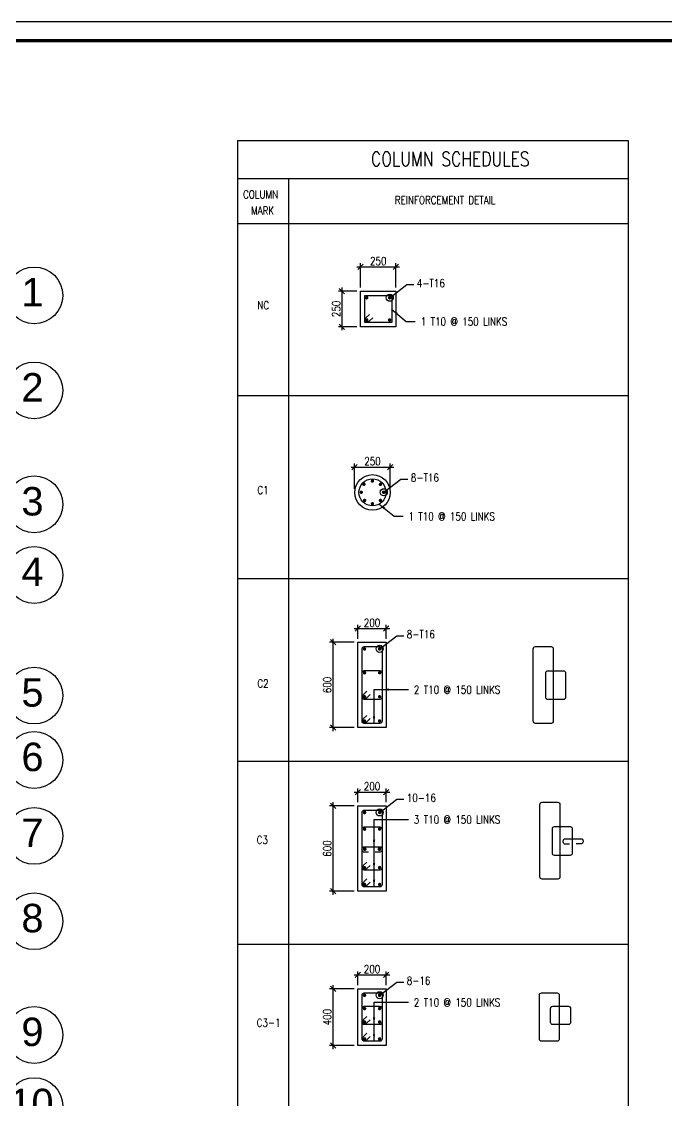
# Model space of a CAD drawing. Header units: metres. Extents: x 503482 to 1007323, y 2781056 to 5562345.
# Drawn here: x 503675.07 to 503688.66, y 2781090.11 to 2781112.87 of the extents above; entities that cross this region are included whole.
import ezdxf

# ---------------------------------------------------------------- set-up
doc = ezdxf.new("R2010")
doc.units = ezdxf.units.M
doc.header["$LTSCALE"] = 10
doc.header["$MEASUREMENT"] = 0
doc.header["$PDMODE"] = 3
doc.layers.get('0').update_dxf_attribs({"linetype": 'CONTINUOUS'})
doc.layers.get('DEFPOINTS').update_dxf_attribs({"linetype": 'CONTINUOUS'})
for name, color, linetype in [('1-TEXT', 3, 'CONTINUOUS'), ('3-REINFORCEMENT', 4, 'CONTINUOUS'), ('A-TEXT', 2, 'CONTINUOUS'), ('G-DIM', 1, 'CONTINUOUS'), ('G-LEADER', 1, 'CONTINUOUS'), ('G-TEXT', 3, 'CONTINUOUS'), ('M.TITLE BLOCK', 7, 'CONTINUOUS'), ('S-COL-NAME', 4, 'CONTINUOUS'), ('S-REINFORCEMENT', 4, 'CONTINUOUS'), ('S-SECTIONS', 2, 'CONTINUOUS'), ('TABLE-BORD', 2, 'CONTINUOUS')]:
    doc.layers.add(name, color=color, linetype=linetype)
doc.layers.add('S-TIE BEAM', color=3, linetype='CONTINUOUS', lineweight=25)
doc.layers.add('TEXT 2', color=2, linetype='CONTINUOUS', lineweight=25)
doc.styles.add('ANWAR', font='arial.ttf')
doc.styles.add('ROMANS', font='ROMANS.SHX', dxfattribs={"width": 0.8, "height": 0.25})
doc.dimstyles.new('DIM-25', dxfattribs={"dimscale": 0.25, "dimtxt": 225, "dimasz": 150, "dimexe": 100, "dimexo": 100, "dimgap": 50, "dimtad": 1, "dimdec": 1, "dimzin": 9, "dimdsep": 46, "dimtxsty": 'ROMANS', "dimblk1": 'OBLIQUE', "dimblk2": 'OBLIQUE', "dimsah": 1, "dimcen": 100, "dimdle": 100, "dimclrd": 256, "dimclre": 256, "dimclrt": 3, "dimadec": 0, "dimazin": 0, "dimtfac": 1, "dimtdec": 1, "dimtofl": 0, "dimtmove": 2, "dimatfit": 3, "dimldrblk": 'OBLIQUE', "dimfxl": 1, "dimtolj": 1, "dimtzin": 0, "dimlwd": -1, "dimlwe": -1, "dimarcsym": 0})
doc.dimstyles.new('DOTBLANKED-25', dxfattribs={"dimscale": 0.25, "dimtxt": 225, "dimasz": 200, "dimexe": 100, "dimexo": 100, "dimgap": 50, "dimtad": 1, "dimdec": 0, "dimzin": 0, "dimdsep": 46, "dimtxsty": 'ROMANS', "dimblk1": 'DOTBLANK', "dimblk2": 'DOTBLANK', "dimsah": 1, "dimcen": 100, "dimdle": 100, "dimclrd": 256, "dimclre": 256, "dimclrt": 3, "dimadec": 0, "dimazin": 0, "dimtfac": 1, "dimtdec": 0, "dimtofl": 0, "dimtmove": 2, "dimatfit": 3, "dimldrblk": 'DOTBLANK', "dimfxl": 1, "dimtolj": 1, "dimtzin": 0, "dimlwd": -1, "dimlwe": -1, "dimarcsym": 0})
doc.dimstyles.new('LEADER-25', dxfattribs={"dimscale": 0.25, "dimtxt": 225, "dimasz": 200, "dimexe": 100, "dimexo": 100, "dimgap": 50, "dimtad": 1, "dimdec": 0, "dimzin": 0, "dimdsep": 46, "dimtxsty": 'ROMANS', "dimcen": 100, "dimdle": 100, "dimclrd": 256, "dimclre": 256, "dimclrt": 3, "dimadec": 0, "dimazin": 0, "dimtfac": 1, "dimtdec": 0, "dimtofl": 0, "dimtmove": 2, "dimatfit": 3, "dimfxl": 1, "dimtolj": 1, "dimtzin": 0, "dimlwd": -1, "dimlwe": -1, "dimarcsym": 0})

# ---------------------------------------------------------------- blocks, each defined once
blk = doc.blocks.new('A$C9677af75')
at = {"color": 252}
for centre in [(3.452, -0.3), (3.452, -2.305), (3.452, -4.708), (3.452, -6.198), (3.452, -8.741), (3.452, -10.1), (3.452, -11.7), (3.452, -13.5), (3.452, -15.9), (3.452, -17.4)]:
    blk.add_circle(centre, 0.599, dxfattribs=at)
at = {"layer": 'A-TEXT', "style": 'ANWAR'}
for s, p in [('1', (3.181, -0.533)), ('2', (3.181, -2.539)), ('3', (3.181, -4.942)), ('4', (3.181, -6.432)), ('5', (3.181, -8.975)), ('6', (3.181, -10.334)), ('7', (3.181, -11.934)), ('8', (3.181, -13.734)), ('9', (3.181, -16.134)), ('10', (2.927, -17.634))]:
    blk.add_text(s, height=0.6, dxfattribs=at).set_placement(p)
blk = doc.blocks.new('_Oblique')
at = {"color": 0, "linetype": 'ByBlock', "lineweight": -2}
blk.add_line((-0.5, -0.5), (0.5, 0.5), dxfattribs=at)
blk = doc.blocks.new('*D810')
at = {"layer": 'DEFPOINTS', "color": 0, "transparency": 16777216}
for p in [(512703.8, 226693.8), (512503.8, 226597), (512703.8, 226597)]:
    blk.add_point(p, dxfattribs=at)
at = {"layer": 'G-DIM', "transparency": 16777216}
for p, q in [((512478.8, 226693.8), (512728.8, 226693.8)), ((512503.8, 226622), (512503.8, 226718.8)), ((512703.8, 226622), (512703.8, 226718.8))]:
    blk.add_line(p, q, dxfattribs=at)
at = {"layer": 'G-DIM', "transparency": 16777216, "xscale": 37.5, "yscale": 37.5, "zscale": 37.5, "rotation": 180}
blk.add_blockref('_Oblique', (512503.8, 226693.8), dxfattribs=at)
at = {"layer": 'G-DIM', "transparency": 16777216, "xscale": 37.5, "yscale": 37.5, "zscale": 37.5}
blk.add_blockref('_Oblique', (512703.8, 226693.8), dxfattribs=at)
at = {"layer": 'G-DIM', "color": 3, "transparency": 16777216, "insert": (512603.8, 226734.5), "char_height": 56.25, "attachment_point": 5, "style": 'ROMANS'}
blk.add_mtext('\\A1;200', dxfattribs=at)
blk = doc.blocks.new('*D811')
at = {"layer": 'DEFPOINTS', "color": 0, "transparency": 16777216}
for p in [(512329.7, 226597), (512503.8, 226597), (512503.8, 225997)]:
    blk.add_point(p, dxfattribs=at)
at = {"layer": 'G-DIM', "transparency": 16777216}
for p, q in [((512478.8, 226597), (512304.7, 226597)), ((512329.7, 225972), (512329.7, 226622)), ((512478.8, 225997), (512304.7, 225997))]:
    blk.add_line(p, q, dxfattribs=at)
at = {"layer": 'G-DIM', "transparency": 16777216, "xscale": 37.5, "yscale": 37.5, "zscale": 37.5}
for p, rotation in [((512329.7, 226597), 90), ((512329.7, 225997), 270)]:
    blk.add_blockref('_Oblique', p, dxfattribs=dict(at, rotation=rotation))
at = {"layer": 'G-DIM', "color": 3, "transparency": 16777216, "insert": (512289.1, 226297), "char_height": 56.25, "attachment_point": 5, "rotation": 90, "style": 'ROMANS'}
blk.add_mtext('\\A1;600', dxfattribs=at)
blk = doc.blocks.new('_DOTBLANK')
at = {"color": 0, "linetype": 'ByBlock'}
blk.add_line((-0.5, 0), (-1, 0), dxfattribs=at)
blk.add_circle((0, 0), 0.5, dxfattribs=at)
blk = doc.blocks.new('*D812')
at = {"layer": 'DEFPOINTS', "color": 0, "transparency": 16777216}
for p in [(512703.8, 225543.8), (512503.8, 225447), (512703.8, 225447)]:
    blk.add_point(p, dxfattribs=at)
at = {"layer": 'G-DIM', "transparency": 16777216}
for p, q in [((512478.8, 225543.8), (512728.8, 225543.8)), ((512503.8, 225472), (512503.8, 225568.8)), ((512703.8, 225472), (512703.8, 225568.8))]:
    blk.add_line(p, q, dxfattribs=at)
at = {"layer": 'G-DIM', "transparency": 16777216, "xscale": 37.5, "yscale": 37.5, "zscale": 37.5, "rotation": 180}
blk.add_blockref('_Oblique', (512503.8, 225543.8), dxfattribs=at)
at = {"layer": 'G-DIM', "transparency": 16777216, "xscale": 37.5, "yscale": 37.5, "zscale": 37.5}
blk.add_blockref('_Oblique', (512703.8, 225543.8), dxfattribs=at)
at = {"layer": 'G-DIM', "color": 3, "transparency": 16777216, "insert": (512603.8, 225584.5), "char_height": 56.25, "attachment_point": 5, "style": 'ROMANS'}
blk.add_mtext('\\A1;200', dxfattribs=at)
blk = doc.blocks.new('*D813')
at = {"layer": 'DEFPOINTS', "color": 0, "transparency": 16777216}
for p in [(512329.7, 225447), (512503.8, 225447), (512503.8, 224847)]:
    blk.add_point(p, dxfattribs=at)
at = {"layer": 'G-DIM', "transparency": 16777216}
for p, q in [((512478.8, 225447), (512304.7, 225447)), ((512329.7, 224822), (512329.7, 225472)), ((512478.8, 224847), (512304.7, 224847))]:
    blk.add_line(p, q, dxfattribs=at)
at = {"layer": 'G-DIM', "transparency": 16777216, "xscale": 37.5, "yscale": 37.5, "zscale": 37.5}
for p, rotation in [((512329.7, 225447), 90), ((512329.7, 224847), 270)]:
    blk.add_blockref('_Oblique', p, dxfattribs=dict(at, rotation=rotation))
at = {"layer": 'G-DIM', "color": 3, "transparency": 16777216, "insert": (512289.1, 225147), "char_height": 56.25, "attachment_point": 5, "rotation": 90, "style": 'ROMANS'}
blk.add_mtext('\\A1;600', dxfattribs=at)
blk = doc.blocks.new('*D814')
at = {"layer": 'DEFPOINTS', "color": 0, "transparency": 16777216}
for p in [(512731.5, 227829.2), (512481.5, 227650.6), (512731.5, 227650.6)]:
    blk.add_point(p, dxfattribs=at)
at = {"layer": 'G-DIM', "transparency": 16777216}
for p, q in [((512456.5, 227829.2), (512756.5, 227829.2)), ((512481.5, 227675.6), (512481.5, 227854.2)), ((512731.5, 227675.6), (512731.5, 227854.2))]:
    blk.add_line(p, q, dxfattribs=at)
at = {"layer": 'G-DIM', "transparency": 16777216, "xscale": 37.5, "yscale": 37.5, "zscale": 37.5, "rotation": 180}
blk.add_blockref('_Oblique', (512481.5, 227829.2), dxfattribs=at)
at = {"layer": 'G-DIM', "transparency": 16777216, "xscale": 37.5, "yscale": 37.5, "zscale": 37.5}
blk.add_blockref('_Oblique', (512731.5, 227829.2), dxfattribs=at)
at = {"layer": 'G-DIM', "color": 3, "transparency": 16777216, "insert": (512606.5, 227869.8), "char_height": 56.25, "attachment_point": 5, "style": 'ROMANS'}
blk.add_mtext('\\A1;250', dxfattribs=at)
blk = doc.blocks.new('*D815')
at = {"layer": 'DEFPOINTS', "color": 0, "transparency": 16777216}
for p in [(512703.8, 224258.3), (512503.8, 224161.5), (512703.8, 224161.5)]:
    blk.add_point(p, dxfattribs=at)
at = {"layer": 'G-DIM', "transparency": 16777216}
for p, q in [((512478.8, 224258.3), (512728.8, 224258.3)), ((512503.8, 224186.5), (512503.8, 224283.3)), ((512703.8, 224186.5), (512703.8, 224283.3))]:
    blk.add_line(p, q, dxfattribs=at)
at = {"layer": 'G-DIM', "transparency": 16777216, "xscale": 37.5, "yscale": 37.5, "zscale": 37.5, "rotation": 180}
blk.add_blockref('_Oblique', (512503.8, 224258.3), dxfattribs=at)
at = {"layer": 'G-DIM', "transparency": 16777216, "xscale": 37.5, "yscale": 37.5, "zscale": 37.5}
blk.add_blockref('_Oblique', (512703.8, 224258.3), dxfattribs=at)
at = {"layer": 'G-DIM', "color": 3, "transparency": 16777216, "insert": (512603.8, 224298.9), "char_height": 56.25, "attachment_point": 5, "style": 'ROMANS'}
blk.add_mtext('\\A1;200', dxfattribs=at)
blk = doc.blocks.new('*D816')
at = {"layer": 'DEFPOINTS', "color": 0, "transparency": 16777216}
for p in [(512329.7, 224161.5), (512503.8, 224161.5), (512503.8, 223761.5)]:
    blk.add_point(p, dxfattribs=at)
at = {"layer": 'G-DIM', "transparency": 16777216}
for p, q in [((512478.8, 224161.5), (512304.7, 224161.5)), ((512329.7, 223736.5), (512329.7, 224186.5)), ((512478.8, 223761.5), (512304.7, 223761.5))]:
    blk.add_line(p, q, dxfattribs=at)
at = {"layer": 'G-DIM', "transparency": 16777216, "xscale": 37.5, "yscale": 37.5, "zscale": 37.5}
for p, rotation in [((512329.7, 224161.5), 90), ((512329.7, 223761.5), 270)]:
    blk.add_blockref('_Oblique', p, dxfattribs=dict(at, rotation=rotation))
at = {"layer": 'G-DIM', "color": 3, "transparency": 16777216, "insert": (512289.1, 223961.5), "char_height": 56.25, "attachment_point": 5, "rotation": 90, "style": 'ROMANS'}
blk.add_mtext('\\A1;400', dxfattribs=at)
blk = doc.blocks.new('*D817')
at = {"layer": 'DEFPOINTS', "color": 0, "transparency": 16777216}
for p in [(512771.9, 229236.7), (512521.9, 229066), (512771.9, 229066)]:
    blk.add_point(p, dxfattribs=at)
at = {"layer": 'G-DIM', "transparency": 16777216}
for p, q in [((512496.9, 229236.7), (512796.9, 229236.7)), ((512521.9, 229091), (512521.9, 229261.7)), ((512771.9, 229091), (512771.9, 229261.7))]:
    blk.add_line(p, q, dxfattribs=at)
at = {"layer": 'G-DIM', "transparency": 16777216, "xscale": 37.5, "yscale": 37.5, "zscale": 37.5, "rotation": 180}
blk.add_blockref('_Oblique', (512521.9, 229236.7), dxfattribs=at)
at = {"layer": 'G-DIM', "transparency": 16777216, "xscale": 37.5, "yscale": 37.5, "zscale": 37.5}
blk.add_blockref('_Oblique', (512771.9, 229236.7), dxfattribs=at)
at = {"layer": 'G-DIM', "color": 3, "transparency": 16777216, "insert": (512646.9, 229277.3), "char_height": 56.25, "attachment_point": 5, "style": 'ROMANS'}
blk.add_mtext('\\A1;250', dxfattribs=at)
blk = doc.blocks.new('*D818')
at = {"layer": 'DEFPOINTS', "color": 0, "transparency": 16777216}
for p in [(512521.9, 229066), (512392.3, 228816), (512521.9, 228816)]:
    blk.add_point(p, dxfattribs=at)
at = {"layer": 'G-DIM', "transparency": 16777216}
for p, q in [((512392.3, 229091), (512392.3, 228791)), ((512496.9, 229066), (512367.3, 229066)), ((512496.9, 228816), (512367.3, 228816))]:
    blk.add_line(p, q, dxfattribs=at)
at = {"layer": 'G-DIM', "transparency": 16777216, "xscale": 37.5, "yscale": 37.5, "zscale": 37.5}
for p, rotation in [((512392.3, 229066), 90), ((512392.3, 228816), 270)]:
    blk.add_blockref('_Oblique', p, dxfattribs=dict(at, rotation=rotation))
at = {"layer": 'G-DIM', "color": 3, "transparency": 16777216, "insert": (512351.7, 228941), "char_height": 56.25, "attachment_point": 5, "rotation": 90, "style": 'ROMANS'}
blk.add_mtext('\\A1;250', dxfattribs=at)
blk = doc.blocks.new('A$Cd3a93cec')
at = {"layer": '3-REINFORCEMENT'}
for points in [[(950.55, -1245.71), (925.59, -1270.35, -0.4125118), (902.39, -1270.27, -0.4159173), (902.47, -1246.93), (927.32, -1222.39)], [(932.48, -3894.98), (907.52, -3919.62, -0.4125118), (884.32, -3919.54, -0.4159173), (884.4, -3896.2), (909.25, -3871.66)], [(932.48, -4064.63), (907.52, -4089.27, -0.4125118), (884.32, -4089.19, -0.4159173), (884.4, -4065.86), (909.25, -4041.32)], [(932.48, -5095.96), (907.52, -5120.61, -0.4125118), (884.32, -5120.53, -0.4159173), (884.4, -5097.19), (909.25, -5072.65)], [(932.48, -5214.63), (907.52, -5239.27, -0.4125118), (884.32, -5239.19, -0.4159173), (884.4, -5215.86), (909.25, -5191.32)], [(932.48, -6181.49), (907.52, -6206.13, -0.4125118), (884.32, -6206.05, -0.4159173), (884.4, -6182.72), (909.25, -6158.17)], [(932.48, -6300.16), (907.52, -6324.8, -0.4125118), (884.32, -6324.72, -0.4159173), (884.4, -6301.38), (909.25, -6276.84)]]:
    blk.add_lwpolyline(points, format="xyb", dxfattribs=at)
at = {"layer": '3-REINFORCEMENT', "color": 1}
for points in [[(2094.11, -3557.57), (2203.26, -3557.57, -0.4142136), (2218.68, -3572.99), (2218.68, -4082.14, -0.4142136), (2203.26, -4097.57), (2094.11, -4097.57, -0.4142136), (2078.68, -4082.14), (2078.68, -3572.99, -0.4142136)], [(2181.13, -3727.69), (2290.29, -3727.69, -0.4142136), (2305.71, -3743.11), (2305.71, -3915.46, -0.4142136), (2290.29, -3930.89), (2181.13, -3930.89, -0.4142136), (2165.71, -3915.46), (2165.71, -3743.11, -0.4142136)], [(2141.06, -4652.82), (2250.22, -4652.82, -0.4142136), (2265.64, -4668.24), (2265.64, -5177.39, -0.4142136), (2250.22, -5192.82), (2141.06, -5192.82, -0.4142136), (2125.64, -5177.39), (2125.64, -4668.24, -0.4142136)], [(2228.09, -4822.94), (2337.24, -4822.94, -0.4142136), (2352.67, -4838.36), (2352.67, -5010.71, -0.4142136), (2337.24, -5026.14), (2228.09, -5026.14, -0.4142136), (2212.67, -5010.71), (2212.67, -4838.36, -0.4142136)], [(2136.67, -5993.09), (2245.82, -5993.09, -0.4142136), (2261.24, -6008.52), (2261.24, -6317.67, -0.4142136), (2245.82, -6333.09), (2136.67, -6333.09, -0.4142136), (2121.24, -6317.67), (2121.24, -6008.52, -0.4142136)], [(2216.04, -6087.15), (2325.2, -6087.15, -0.4142136), (2340.62, -6102.57), (2340.62, -6199.96, -0.4142136), (2325.2, -6215.38), (2216.04, -6215.38, -0.4142136), (2200.62, -6199.96), (2200.62, -6102.57, -0.4142136)]]:
    blk.add_lwpolyline(points, format="xyb", close=True, dxfattribs=at)
blk.add_lwpolyline([(2334.26, -4947.13), (2304.35, -4947.13, -0.4142136), (2288.93, -4931.71), (2288.93, -4923.87, -0.4142136), (2304.35, -4908.45), (2413.5, -4908.45, -0.4142136), (2428.93, -4923.87), (2428.93, -4929.89, -0.4142136), (2413.5, -4945.31), (2380.72, -4945.31)], format="xyb", dxfattribs=at)
at = {"layer": 'S-COL-NAME'}
blk.add_lwpolyline([(894.03, -1088.64), (1084.03, -1088.64), (1084.03, -1278.64), (894.03, -1278.64)], close=True, dxfattribs=at)
for points in [[(891.38, -3557.57), (1000.54, -3557.57, -0.4142136), (1015.96, -3572.99), (1015.96, -4082.14, -0.4142136), (1000.54, -4097.57), (891.38, -4097.57, -0.4142136), (875.96, -4082.14), (875.96, -3572.99, -0.4142136)], [(891.38, -3726.26), (1000.54, -3726.26, -0.4142136), (1015.96, -3741.69), (1015.96, -3913.44, -0.4142136), (1000.54, -3928.87), (891.38, -3928.87, -0.4142136), (875.96, -3913.44), (875.96, -3741.69, -0.4142136)], [(891.38, -4707.57), (1000.54, -4707.57, -0.4142136), (1015.96, -4722.99), (1015.96, -5232.14, -0.4142136), (1000.54, -5247.57), (891.38, -5247.57, -0.4142136), (875.96, -5232.14), (875.96, -4722.99, -0.4142136)], [(891.38, -4825.28), (1000.54, -4825.28, -0.4142136), (1015.96, -4840.7), (1015.96, -5114.43, -0.4142136), (1000.54, -5129.85), (891.38, -5129.85, -0.4142136), (875.96, -5114.43), (875.96, -4840.7, -0.4142136)], [(891.38, -5993.09), (1000.54, -5993.09, -0.4142136), (1015.96, -6008.52), (1015.96, -6317.67, -0.4142136), (1000.54, -6333.09), (891.38, -6333.09, -0.4142136), (875.96, -6317.67), (875.96, -6008.52, -0.4142136)], [(891.38, -6087.15), (1000.54, -6087.15, -0.4142136), (1015.96, -6102.57), (1015.96, -6199.96, -0.4142136), (1000.54, -6215.38), (891.38, -6215.38, -0.4142136), (875.96, -6199.96), (875.96, -6102.57, -0.4142136)]]:
    blk.add_lwpolyline(points, format="xyb", close=True, dxfattribs=at)
blk.add_lwpolyline([(921.29, -5004.27), (891.38, -5004.27, -0.4142136), (875.96, -4988.85), (875.96, -4981.01, -0.4142136), (891.38, -4965.59), (1000.54, -4965.59, -0.4142136), (1015.96, -4981.01), (1015.96, -4987.03, -0.4142136), (1000.54, -5002.45), (967.75, -5002.45)], format="xyb", dxfattribs=at)
blk.add_circle((948.65, -2473.98), 95, dxfattribs=at)
at = {"layer": 'S-REINFORCEMENT'}
for points, const_width in [([(908.63, -1111.76, 1), (908.63, -1099.66, 1)], 11.9), ([(1069.43, -1111.76, -1), (1069.43, -1099.66, -1)], 11.9), ([(908.63, -1255.52, -1), (908.63, -1267.62, -1)], 11.9), ([(1069.43, -1255.52, 1), (1069.43, -1267.62, 1)], 11.9), ([(888.74, -2422.46, 1), (888.74, -2410.36, 1)], 11.9), ([(948.65, -2388.04, -1), (948.65, -2400.14, -1)], 11.9), ([(1004.9, -2423.86, 1), (1004.9, -2411.76, 1)], 11.9), ([(869.96, -2479.17, 1), (869.96, -2467.07, 1)], 11.9), ([(1027.34, -2479.17, -1), (1027.34, -2467.07, -1)], 11.9), ([(893.49, -2536.04, 1), (893.49, -2523.94, 1)], 11.9), ([(948.65, -2559.92, 1), (948.65, -2547.82, 1)], 11.9), ([(1004.93, -2536.35, 1), (1004.93, -2524.25, 1)], 11.9), ([(892.86, -3568.43, -1), (892.86, -3580.53, -1)], 11.9), ([(998.91, -3568.28, 1), (998.91, -3580.38, 1)], 11.9), ([(892.86, -3736.27, -1), (892.86, -3748.37, -1)], 11.9), ([(998.91, -3736.12, 1), (998.91, -3748.22, 1)], 11.9), ([(892.86, -3904.95, -1), (892.86, -3917.05, -1)], 11.9), ([(998.91, -3904.8, 1), (998.91, -3916.9, 1)], 11.9), ([(892.86, -4086.71, 1), (892.86, -4074.61, 1)], 11.9), ([(998.91, -4086.86, -1), (998.91, -4074.76, -1)], 11.9), ([(892.86, -4718.43, -1), (892.86, -4730.53, -1)], 11.9), ([(998.91, -4718.28, 1), (998.91, -4730.38, 1)], 11.9), ([(892.86, -4835.29, -1), (892.86, -4847.39, -1)], 11.9), ([(998.91, -4835.14, 1), (998.91, -4847.24, 1)], 11.9), ([(894.09, -4975.24, -1), (894.09, -4988.55, -1)], 13.09), ([(997.82, -4975.24, 1), (997.82, -4988.55, 1)], 13.09), ([(892.86, -5105.94, -1), (892.86, -5118.04, -1)], 11.9), ([(998.91, -5105.79, 1), (998.91, -5117.89, 1)], 11.9), ([(892.86, -5236.71, 1), (892.86, -5224.61, 1)], 11.9), ([(998.91, -5236.86, -1), (998.91, -5224.76, -1)], 11.9), ([(892.86, -6003.95, -1), (892.86, -6016.05, -1)], 11.9), ([(998.91, -6003.8, 1), (998.91, -6015.9, 1)], 11.9), ([(892.86, -6097.16, -1), (892.86, -6109.26, -1)], 11.9), ([(998.91, -6097.01, 1), (998.91, -6109.11, 1)], 11.9), ([(892.86, -6191.46, -1), (892.86, -6203.56, -1)], 11.9), ([(998.91, -6191.31, 1), (998.91, -6203.41, 1)], 11.9), ([(892.86, -6322.23, 1), (892.86, -6310.13, 1)], 11.9), ([(998.91, -6322.38, -1), (998.91, -6310.28, -1)], 11.9)]:
    blk.add_lwpolyline(points, format="xyb", close=True, dxfattribs=dict(at, const_width=const_width))
at = {"layer": 'S-SECTIONS', "ltscale": 10}
for points in [[(864.03, -1058.64), (1114.03, -1058.64), (1114.03, -1308.64), (864.03, -1308.64)], [(845.96, -3527.57), (1045.96, -3527.57), (1045.96, -4127.57), (845.96, -4127.57)], [(845.96, -4677.57), (1045.96, -4677.57), (1045.96, -5277.57), (845.96, -5277.57)], [(845.96, -5963.09), (1045.96, -5963.09), (1045.96, -6363.09), (845.96, -6363.09)]]:
    blk.add_lwpolyline(points, close=True, dxfattribs=at)
blk.add_circle((948.65, -2473.98), 125, dxfattribs=at)
at = {"layer": 'TABLE-BORD', "color": 1}
for p, q in [((0, 0), (2746.41, 0)), ((0, 0), (0, -8220.12)), ((2746.41, 0), (2746.41, -8220.12)), ((0, -265.87), (2746.41, -265.87)), ((358.51, -265.87), (358.51, -8220.12)), ((0, -582.62), (2746.41, -582.62)), ((0, -1792.5), (2746.41, -1792.5)), ((0, -3078.02), (2746.41, -3078.02)), ((0, -4363.55), (2746.41, -4363.55)), ((0, -5649.07), (2746.41, -5649.07))]:
    blk.add_line(p, q, dxfattribs=at)
at = {"layer": '1-TEXT', "style": 'ROMANS', "width": 0.8}
for s, p in [('4-T16 ', (1260.49, -1030.84, 24.81)), ('8-T16 ', (1218.41, -2398.25, 24.81)), ('8-T16 ', (1189.98, -3499.46, 24.81)), ('10-16', (1189.98, -4649.46, 24.81)), ('8-16', (1189.98, -5934.98, 24.81))]:
    blk.add_text(s, height=56.25, dxfattribs=at).set_placement(p)
at = {"layer": 'G-TEXT', "style": 'ROMANS', "width": 0.8}
for s, p in [('COLUMN ', (39.06, -406.92)), ('REINFORCEMENT DETAIL', (1105.76, -446.7)), ('MARK ', (95.9, -520.83)), ('NC', (139.84, -1186.45)), ('1 T10 @ 150 LINKS', (1288.16, -1300.49)), ('C1', (139.84, -2485.19)), ('1 T10 @ 150 LINKS', (1201.92, -2670.83)), ('C2', (139.84, -3845.13)), ('2 T10 @ 150 LINKS', (1239.61, -3889.19)), ('3 T10 @ 150 LINKS', (1239.61, -4802.56)), ('C3', (135.01, -4945.36)), ('2 T10 @ 150 LINKS', (1239.61, -6088.08)), ('C3-1', (135.01, -6230.89))]:
    blk.add_text(s, height=56.25, dxfattribs=at).set_placement(p)
at = {"layer": 'TEXT 2', "style": 'ROMANS', "width": 0.8}
blk.add_text('COLUMN SCHEDULES', height=100, dxfattribs=at).set_placement((938.42, -179.1))
at = {"layer": 'G-DIM'}
for base, p1, p2, picture, middle in [((1114.03, -887.91), (864.03, -1058.64), (1114.03, -1058.64), '*D817', (989.03, -847.29)), ((1073.65, -2295.43), (823.65, -2473.98), (1073.65, -2473.98), '*D814', (948.65, -2254.81)), ((1045.96, -3430.76), (845.96, -3527.57), (1045.96, -3527.57), '*D810', (945.96, -3390.13)), ((1045.96, -4580.76), (845.96, -4677.57), (1045.96, -4677.57), '*D812', (945.96, -4540.13)), ((1045.96, -5866.28), (845.96, -5963.09), (1045.96, -5963.09), '*D815', (945.96, -5825.66))]:
    dim = blk.add_linear_dim(base=base, p1=p1, p2=p2, dimstyle='DIM-25', dxfattribs=at)
    dim.commit()
    dim.dimension.update_dxf_attribs({"geometry": picture, "text_midpoint": middle, "insert": (-511657.89, -230124.6)})
for base, p1, p2, picture, middle in [((734.46, -1308.64), (864.03, -1058.64), (864.03, -1308.64), '*D818', (693.83, -1183.64)), ((671.82, -3527.57), (845.96, -4127.57), (845.96, -3527.57), '*D811', (631.19, -3827.57)), ((671.82, -4677.57), (845.96, -5277.57), (845.96, -4677.57), '*D813', (631.19, -4977.57)), ((671.82, -5963.09), (845.96, -6363.09), (845.96, -5963.09), '*D816', (631.19, -6163.09))]:
    dim = blk.add_linear_dim(base=base, p1=p1, p2=p2, angle=90, dimstyle='DIM-25', dxfattribs=at)
    dim.commit()
    dim.dimension.update_dxf_attribs({"geometry": picture, "text_midpoint": middle, "insert": (-511657.89, -230124.6)})
at = {"layer": 'G-LEADER'}
for points, dimstyle in [([(1070.05, -1105.2), (1190.99, -1013.01), (1239.51, -1013.01)], 'DOTBLANKED-25'), ([(1082.22, -1186), (1186.47, -1271.41), (1249.6, -1271.41)], 'LEADER-25'), ([(1027.97, -2472.61), (1148.9, -2380.41), (1197.42, -2380.41)], 'DOTBLANKED-25'), ([(995.99, -2556.34), (1100.24, -2641.75), (1163.37, -2641.75)], 'LEADER-25'), ([(999.54, -3573.81), (1120.48, -3481.62), (1169, -3481.62)], 'DOTBLANKED-25'), ([(959.75, -4097.57), (959.75, -3860.11), (1201.05, -3860.11)], 'LEADER-25'), ([(1015.96, -3860.11), (1195.88, -3860.11)], 'LEADER-25'), ([(999.54, -4723.81), (1120.48, -4631.62), (1169, -4631.62)], 'DOTBLANKED-25'), ([(959.75, -4965.59), (959.75, -4773.48), (1201.05, -4773.48)], 'LEADER-25'), ([(959.75, -5129.85), (959.75, -4773.48)], 'LEADER-25'), ([(959.75, -5247.57), (959.75, -4882.51)], 'LEADER-25'), ([(999.54, -6009.34), (1120.48, -5917.14), (1169, -5917.14)], 'DOTBLANKED-25'), ([(959.75, -6215.38), (959.75, -6059), (1201.05, -6059)], 'LEADER-25'), ([(959.75, -6333.09), (959.75, -6168.03)], 'LEADER-25')]:
    blk.add_leader(points, dimstyle=dimstyle, dxfattribs=at)

msp = doc.modelspace()

# ---------------------------------------------------------------- linework, layer by layer
at = {"layer": 'M.TITLE BLOCK', "color": 253, "linetype": 'Continuous', "ltscale": 24}
msp.add_lwpolyline([(503652.589, 2781112.871), (503702.251, 2781112.871), (503702.251, 2781078.7), (503652.589, 2781078.7)], close=True, dxfattribs=at)
msp.add_lwpolyline([(503652.589, 2781112.871), (503702.251, 2781112.871), (503702.251, 2781078.7), (503652.589, 2781078.7)], close=True, dxfattribs=at)
at = {"layer": 'M.TITLE BLOCK', "color": 252, "const_width": 0.0705}
msp.add_lwpolyline([(503652.993, 2781112.467), (503701.847, 2781112.467), (503701.847, 2781079.104), (503652.993, 2781079.104)], close=True, dxfattribs=at)
msp.add_lwpolyline([(503652.993, 2781112.467), (503701.847, 2781112.467), (503701.847, 2781079.104), (503652.993, 2781079.104)], close=True, dxfattribs=at)

# ---------------------------------------------------------------- block references
at = {"layer": 'S-TIE BEAM', "ltscale": 0.04}
msp.add_blockref('A$C9677af75', (503671.882, 2781107.395), dxfattribs=at)
at = {"layer": 'S-TIE BEAM', "ltscale": 0.04, "xscale": 0.003000000000042388, "yscale": 0.003000000000042388, "zscale": 0.003000000000042388}
msp.add_blockref('A$Cd3a93cec', (503679.617, 2781110.361), dxfattribs=at)

doc.saveas('drawing.dxf')
